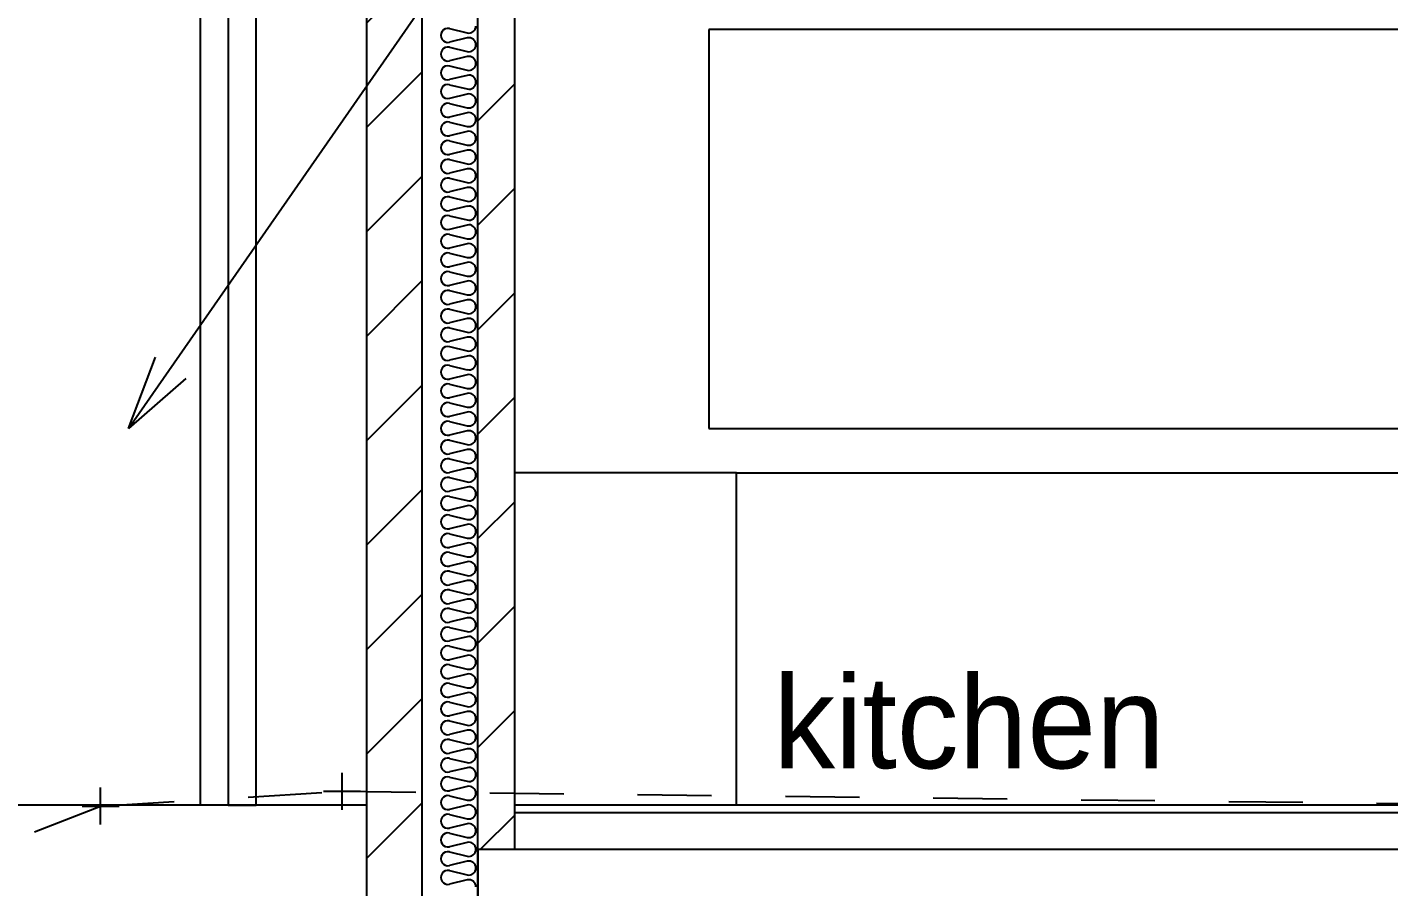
# Model space of a CAD drawing. Header units: millimetres. Extents: x -21022 to 21084, y -14865 to 14865.
# Drawn here: x -7119 to -3434, y 3905 to 6233 of the extents above; entities that cross this region are included whole.
import ezdxf

# ---------------------------------------------------------------- set-up
doc = ezdxf.new("R2010")
doc.units = ezdxf.units.MM
doc.linetypes.add('HIDDEN', pattern=[16, 2, -2, 2, -2, 2, -2, 2, -2])
doc.layers.add('00_-_SECTIONS', color=7, linetype='Continuous', true_color=0xffffff)
doc.layers.add('1', color=7, linetype='Continuous', true_color=0xffffff)
pattern_1 = [(45, (0, 0), (-141.4214, 141.4214), [])]

# ---------------------------------------------------------------- blocks, each defined once
blk = doc.blocks.new('FF3B760B')
at = {"layer": '00_-_SECTIONS', "linetype": 'Continuous', "ltscale": 100}
h = blk.add_hatch(dxfattribs=at)
h.set_pattern_fill('_USER', color=1, scale=200, angle=45, style=0, pattern_type=0)
h.set_pattern_definition(pattern_1)
h.paths.add_polyline_path([(1450, 3171.3), (1450, 3373.3), (1600, 3373.3), (1600, 3171.3)])
h.paths.add_polyline_path([(1600, 8131.6), (1600, 4423.3), (1450, 4423.3), (1450, 4902.3), (1450, 8131.6)])
h = blk.add_hatch(dxfattribs=at)
h.set_pattern_fill('_USER', color=1, scale=200, angle=45, style=0, pattern_type=0)
h.set_pattern_definition(pattern_1)
h.paths.add_polyline_path([(1750, 2323.3), (1750, 3373.3), (1850, 3373.3), (1850, 3223.3), (1850, 2323.3)])
h.paths.add_polyline_path([(1750, 4782.3), (1750, 8131.6), (1850, 8131.6), (1850, 7676.4), (1850, 7464.8), (1850, 7427.3), (1850, 5802.3), (1850, 4902.3), (1850, 4882.3), (1850, 4782.3)])
at = {"layer": '00_-_SECTIONS', "color": 2, "linetype": 'Continuous', "ltscale": 100}
for p, q in [((1000, 4902.3), (1000, 8715.7)), ((4866.7, 7002.3), (2375.7, 7002.3)), ((2375.7, 7002.3), (2375.7, 5922.3)), ((2375.7, 5922.3), (4866.7, 5922.3)), ((2450, 5802.3), (1850, 5802.3)), ((2450, 4902.3), (2450, 5802.3)), ((2450, 5802.3), (5407.8, 5802.3))]:
    blk.add_line(p, q, dxfattribs=at)
at = {"layer": '00_-_SECTIONS', "color": 3, "linetype": 'Continuous', "ltscale": 100}
for p, q in [((1450, 4423.3), (1450, 8221.9)), ((1850, 4782.3), (1850, 8131.6))]:
    blk.add_line(p, q, dxfattribs=at)
at = {"layer": '00_-_SECTIONS', "color": 1, "linetype": 'Continuous', "ltscale": 100}
for p, q in [((1600, 4423.3), (1600, 8131.6)), ((1750, 4423.3), (1750, 8131.6)), ((1673.5, 7005.2), (1721.5, 6993.6)), ((1721.5, 6979.9), (1673.5, 6968.3)), ((1673.5, 6954.6), (1721.5, 6943)), ((1721.5, 6929.2), (1673.5, 6917.6)), ((1673.5, 6903.9), (1721.5, 6892.3)), ((1721.5, 6878.6), (1673.5, 6867)), ((1673.5, 6853.2), (1721.5, 6841.6)), ((1721.5, 6827.9), (1673.5, 6816.3)), ((1673.5, 6802.6), (1721.5, 6791)), ((1721.5, 6777.2), (1673.5, 6765.6)), ((1673.5, 6751.9), (1721.5, 6740.3)), ((1721.5, 6726.6), (1673.5, 6715)), ((1673.5, 6701.2), (1721.5, 6689.6)), ((1721.5, 6675.9), (1673.5, 6664.3)), ((1673.5, 6650.6), (1721.5, 6639)), ((1721.5, 6625.2), (1673.5, 6613.6)), ((1673.5, 6599.9), (1721.5, 6588.3)), ((1721.5, 6574.6), (1673.5, 6563)), ((1673.5, 6549.2), (1721.5, 6537.6)), ((1721.5, 6523.9), (1673.5, 6512.3)), ((1673.5, 6498.6), (1721.5, 6487)), ((1721.5, 6473.2), (1673.5, 6461.6)), ((1673.5, 6447.9), (1721.5, 6436.3)), ((1721.5, 6422.6), (1673.5, 6411)), ((1673.5, 6397.2), (1721.5, 6385.6)), ((1721.5, 6371.9), (1673.5, 6360.3)), ((1673.5, 6346.6), (1721.5, 6335)), ((1721.5, 6321.2), (1673.5, 6309.6)), ((1673.5, 6295.9), (1721.5, 6284.3)), ((1721.5, 6270.6), (1673.5, 6259)), ((1673.5, 6245.2), (1721.5, 6233.6)), ((1721.5, 6219.9), (1673.5, 6208.3)), ((1673.5, 6194.6), (1721.5, 6183)), ((1721.5, 6169.2), (1673.5, 6157.6)), ((1673.5, 6143.9), (1721.5, 6132.3)), ((1721.5, 6118.6), (1673.5, 6107)), ((1673.5, 6093.2), (1721.5, 6081.6)), ((1721.5, 6067.9), (1673.5, 6056.3)), ((1673.5, 6042.6), (1721.5, 6031)), ((1721.5, 6017.2), (1673.5, 6005.6)), ((1673.5, 5991.9), (1721.5, 5980.3)), ((1721.5, 5966.6), (1673.5, 5955)), ((1673.5, 5941.2), (1721.5, 5929.6)), ((1721.5, 5915.9), (1673.5, 5904.3)), ((1673.5, 5890.6), (1721.5, 5879)), ((1721.5, 5865.2), (1673.5, 5853.6)), ((1673.5, 5839.9), (1721.5, 5828.3)), ((1721.5, 5814.6), (1673.5, 5803)), ((1673.5, 5789.2), (1721.5, 5777.6)), ((1721.5, 5763.9), (1673.5, 5752.3)), ((1673.5, 5738.6), (1721.5, 5727)), ((1721.5, 5713.2), (1673.5, 5701.6)), ((1673.5, 5687.9), (1721.5, 5676.3)), ((1721.5, 5662.6), (1673.5, 5651)), ((1673.5, 5637.2), (1721.5, 5625.6)), ((1721.5, 5611.9), (1673.5, 5600.3)), ((1673.5, 5586.6), (1721.5, 5575)), ((1721.5, 5561.2), (1673.5, 5549.6)), ((1673.5, 5535.9), (1721.5, 5524.3)), ((1721.5, 5510.6), (1673.5, 5499)), ((1673.5, 5485.2), (1721.5, 5473.6)), ((1721.5, 5459.9), (1673.5, 5448.3)), ((1673.5, 5434.6), (1721.5, 5423)), ((1721.5, 5409.2), (1673.5, 5397.6)), ((1673.5, 5383.9), (1721.5, 5372.3)), ((1721.5, 5358.6), (1673.5, 5347)), ((1673.5, 5333.2), (1721.5, 5321.6)), ((1721.5, 5307.9), (1673.5, 5296.3)), ((1673.5, 5282.6), (1721.5, 5271)), ((1721.5, 5257.2), (1673.5, 5245.6)), ((1673.5, 5231.9), (1721.5, 5220.3)), ((1721.5, 5206.6), (1673.5, 5195)), ((1673.5, 5181.2), (1721.5, 5169.6)), ((1721.5, 5155.9), (1673.5, 5144.3)), ((1673.5, 5130.6), (1721.5, 5119)), ((1721.5, 5105.2), (1673.5, 5093.6)), ((1673.5, 5079.9), (1721.5, 5068.3)), ((1721.5, 5054.6), (1673.5, 5043)), ((1673.5, 5029.2), (1721.5, 5017.6)), ((1721.5, 5003.9), (1673.5, 4992.3)), ((1673.5, 4978.6), (1721.5, 4967)), ((1721.5, 4953.2), (1673.5, 4941.6)), ((1673.5, 4927.9), (1721.5, 4916.3)), ((1721.5, 4902.6), (1673.5, 4891)), ((1673.5, 4877.2), (1721.5, 4865.6)), ((1721.5, 4851.9), (1673.5, 4840.3)), ((1673.5, 4826.6), (1721.5, 4815)), ((1721.5, 4801.2), (1673.5, 4789.6)), ((1673.5, 4775.9), (1721.5, 4764.3)), ((1721.5, 4750.6), (1673.5, 4739)), ((1673.5, 4725.2), (1721.5, 4713.6)), ((1721.5, 4699.9), (1673.5, 4688.3))]:
    blk.add_line(p, q, dxfattribs=at)
at = {"layer": '00_-_SECTIONS', "color": 4, "linetype": 'Continuous', "ltscale": 100}
blk.add_line((1450, 4902.3), (0, 4902.3), dxfattribs=at)
at = {"layer": '00_-_SECTIONS', "color": 1, "linetype": 'Continuous', "ltscale": 100}
for centre, start, end in [((1669, 6986.8), 76.4303, 283.5697), ((1669, 6986.8), 76.4303, 283.5697), ((1726, 7012.1), 256.4303, 0), ((1726, 7012.1), 256.4303, 0), ((1726, 6961.4), 0, 103.5697), ((1726, 6961.4), 0, 103.5697), ((1669, 6936.1), 76.4303, 283.5697), ((1669, 6936.1), 76.4303, 283.5697), ((1726, 6961.4), 256.4303, 0), ((1726, 6961.4), 256.4303, 0), ((1726, 6910.8), 0, 103.5697), ((1726, 6910.8), 0, 103.5697), ((1669, 6885.4), 76.4303, 283.5697), ((1669, 6885.4), 76.4303, 283.5697), ((1726, 6910.8), 256.4303, 0), ((1726, 6910.8), 256.4303, 0), ((1669, 6834.8), 76.4303, 283.5697), ((1669, 6834.8), 76.4303, 283.5697), ((1726, 6860.1), 0, 103.5697), ((1726, 6860.1), 0, 103.5697), ((1726, 6860.1), 256.4303, 0), ((1726, 6860.1), 256.4303, 0), ((1726, 6809.4), 0, 103.5697), ((1726, 6809.4), 0, 103.5697), ((1669, 6784.1), 76.4303, 283.5697), ((1669, 6784.1), 76.4303, 283.5697), ((1726, 6809.4), 256.4303, 0), ((1726, 6809.4), 256.4303, 0), ((1669, 6733.4), 76.4303, 283.5697), ((1669, 6733.4), 76.4303, 283.5697), ((1726, 6758.8), 0, 103.5697), ((1726, 6758.8), 0, 103.5697), ((1726, 6758.8), 256.4303, 0), ((1726, 6758.8), 256.4303, 0), ((1726, 6708.1), 0, 103.5697), ((1726, 6708.1), 0, 103.5697), ((1726, 6708.1), 256.4303, 0), ((1726, 6708.1), 256.4303, 0), ((1669, 6682.8), 76.4303, 283.5697), ((1669, 6682.8), 76.4303, 283.5697), ((1726, 6657.4), 0, 103.5697), ((1726, 6657.4), 0, 103.5697), ((1669, 6632.1), 76.4303, 283.5697), ((1669, 6632.1), 76.4303, 283.5697), ((1726, 6657.4), 256.4303, 0), ((1726, 6657.4), 256.4303, 0), ((1669, 6581.4), 76.4303, 283.5697), ((1669, 6581.4), 76.4303, 283.5697), ((1726, 6606.8), 0, 103.5697), ((1726, 6606.8), 0, 103.5697), ((1726, 6606.8), 256.4303, 0), ((1726, 6606.8), 256.4303, 0), ((1726, 6556.1), 0, 103.5697), ((1726, 6556.1), 0, 103.5697), ((1669, 6530.8), 76.4303, 283.5697), ((1669, 6530.8), 76.4303, 283.5697), ((1726, 6556.1), 256.4303, 0), ((1726, 6556.1), 256.4303, 0), ((1726, 6505.4), 0, 103.5697), ((1726, 6505.4), 0, 103.5697), ((1669, 6480.1), 76.4303, 283.5697), ((1669, 6480.1), 76.4303, 283.5697), ((1726, 6505.4), 256.4303, 0), ((1726, 6505.4), 256.4303, 0), ((1669, 6429.4), 76.4303, 283.5697), ((1669, 6429.4), 76.4303, 283.5697), ((1726, 6454.8), 0, 103.5697), ((1726, 6454.8), 0, 103.5697), ((1726, 6454.8), 256.4303, 0), ((1726, 6454.8), 256.4303, 0), ((1726, 6404.1), 0, 103.5697), ((1726, 6404.1), 0, 103.5697), ((1669, 6378.8), 76.4303, 283.5697), ((1669, 6378.8), 76.4303, 283.5697), ((1726, 6404.1), 256.4303, 0), ((1726, 6404.1), 256.4303, 0), ((1669, 6328.1), 76.4303, 283.5697), ((1669, 6328.1), 76.4303, 283.5697), ((1726, 6353.4), 0, 103.5697), ((1726, 6353.4), 0, 103.5697), ((1726, 6353.4), 256.4303, 0), ((1726, 6353.4), 256.4303, 0), ((1726, 6302.8), 0, 103.5697), ((1726, 6302.8), 0, 103.5697), ((1726, 6302.8), 256.4303, 0), ((1726, 6302.8), 256.4303, 0), ((1669, 6277.4), 76.4303, 283.5697), ((1669, 6277.4), 76.4303, 283.5697), ((1726, 6252.1), 0, 103.5697), ((1726, 6252.1), 0, 103.5697), ((1669, 6226.8), 76.4303, 283.5697), ((1669, 6226.8), 76.4303, 283.5697), ((1726, 6252.1), 256.4303, 0), ((1726, 6252.1), 256.4303, 0), ((1669, 6176.1), 76.4303, 283.5697), ((1669, 6176.1), 76.4303, 283.5697), ((1726, 6201.4), 0, 103.5697), ((1726, 6201.4), 0, 103.5697), ((1726, 6201.4), 256.4303, 0), ((1726, 6201.4), 256.4303, 0), ((1726, 6150.8), 0, 103.5697), ((1726, 6150.8), 0, 103.5697), ((1669, 6125.4), 76.4303, 283.5697), ((1669, 6125.4), 76.4303, 283.5697), ((1726, 6150.8), 256.4303, 0), ((1726, 6150.8), 256.4303, 0), ((1726, 6100.1), 0, 103.5697), ((1726, 6100.1), 0, 103.5697), ((1669, 6074.8), 76.4303, 283.5697), ((1669, 6074.8), 76.4303, 283.5697), ((1726, 6100.1), 256.4303, 0), ((1726, 6100.1), 256.4303, 0), ((1669, 6024.1), 76.4303, 283.5697), ((1669, 6024.1), 76.4303, 283.5697), ((1726, 6049.4), 0, 103.5697), ((1726, 6049.4), 0, 103.5697), ((1726, 6049.4), 256.4303, 0), ((1726, 6049.4), 256.4303, 0), ((1726, 5998.8), 0, 103.5697), ((1726, 5998.8), 0, 103.5697), ((1669, 5973.4), 76.4303, 283.5697), ((1669, 5973.4), 76.4303, 283.5697), ((1726, 5998.8), 256.4303, 0), ((1726, 5998.8), 256.4303, 0), ((1669, 5922.8), 76.4303, 283.5697), ((1669, 5922.8), 76.4303, 283.5697), ((1726, 5948.1), 0, 103.5697), ((1726, 5948.1), 0, 103.5697), ((1726, 5948.1), 256.4303, 0), ((1726, 5948.1), 256.4303, 0), ((1726, 5897.4), 0, 103.5697), ((1726, 5897.4), 0, 103.5697), ((1726, 5897.4), 256.4303, 0), ((1726, 5897.4), 256.4303, 0), ((1669, 5872.1), 76.4303, 283.5697), ((1669, 5872.1), 76.4303, 283.5697), ((1726, 5846.8), 0, 103.5697), ((1726, 5846.8), 0, 103.5697), ((1669, 5821.4), 76.4303, 283.5697), ((1669, 5821.4), 76.4303, 283.5697), ((1726, 5846.8), 256.4303, 0), ((1726, 5846.8), 256.4303, 0), ((1669, 5770.8), 76.4303, 283.5697), ((1669, 5770.8), 76.4303, 283.5697), ((1726, 5796.1), 0, 103.5697), ((1726, 5796.1), 0, 103.5697), ((1726, 5796.1), 256.4303, 0), ((1726, 5796.1), 256.4303, 0), ((1726, 5745.4), 0, 103.5697), ((1726, 5745.4), 0, 103.5697), ((1669, 5720.1), 76.4303, 283.5697), ((1669, 5720.1), 76.4303, 283.5697), ((1726, 5745.4), 256.4303, 0), ((1726, 5745.4), 256.4303, 0), ((1726, 5694.8), 0, 103.5697), ((1726, 5694.8), 0, 103.5697), ((1669, 5669.4), 76.4303, 283.5697), ((1669, 5669.4), 76.4303, 283.5697), ((1726, 5694.8), 256.4303, 0), ((1726, 5694.8), 256.4303, 0), ((1669, 5618.8), 76.4303, 283.5697), ((1669, 5618.8), 76.4303, 283.5697), ((1726, 5644.1), 0, 103.5697), ((1726, 5644.1), 0, 103.5697), ((1726, 5644.1), 256.4303, 0), ((1726, 5644.1), 256.4303, 0), ((1726, 5593.4), 0, 103.5697), ((1726, 5593.4), 0, 103.5697), ((1669, 5568.1), 76.4303, 283.5697), ((1669, 5568.1), 76.4303, 283.5697), ((1726, 5593.4), 256.4303, 0), ((1726, 5593.4), 256.4303, 0), ((1669, 5517.4), 76.4303, 283.5697), ((1669, 5517.4), 76.4303, 283.5697), ((1726, 5542.8), 0, 103.5697), ((1726, 5542.8), 0, 103.5697), ((1726, 5542.8), 256.4303, 0), ((1726, 5542.8), 256.4303, 0), ((1726, 5492.1), 0, 103.5697), ((1726, 5492.1), 0, 103.5697), ((1726, 5492.1), 256.4303, 0), ((1726, 5492.1), 256.4303, 0), ((1669, 5466.8), 76.4303, 283.5697), ((1669, 5466.8), 76.4303, 283.5697), ((1726, 5441.4), 0, 103.5697), ((1726, 5441.4), 0, 103.5697), ((1669, 5416.1), 76.4303, 283.5697), ((1669, 5416.1), 76.4303, 283.5697), ((1726, 5441.4), 256.4303, 0), ((1726, 5441.4), 256.4303, 0), ((1669, 5365.4), 76.4303, 283.5697), ((1669, 5365.4), 76.4303, 283.5697), ((1726, 5390.8), 0, 103.5697), ((1726, 5390.8), 0, 103.5697), ((1726, 5390.8), 256.4303, 0), ((1726, 5390.8), 256.4303, 0), ((1726, 5340.1), 0, 103.5697), ((1726, 5340.1), 0, 103.5697), ((1669, 5314.8), 76.4303, 283.5697), ((1669, 5314.8), 76.4303, 283.5697), ((1726, 5340.1), 256.4303, 0), ((1726, 5340.1), 256.4303, 0), ((1726, 5289.4), 0, 103.5697), ((1726, 5289.4), 0, 103.5697), ((1669, 5264.1), 76.4303, 283.5697), ((1669, 5264.1), 76.4303, 283.5697), ((1726, 5289.4), 256.4303, 0), ((1726, 5289.4), 256.4303, 0), ((1669, 5213.4), 76.4303, 283.5697), ((1669, 5213.4), 76.4303, 283.5697), ((1726, 5238.8), 0, 103.5697), ((1726, 5238.8), 0, 103.5697), ((1726, 5238.8), 256.4303, 0), ((1726, 5238.8), 256.4303, 0), ((1726, 5188.1), 0, 103.5697), ((1726, 5188.1), 0, 103.5697), ((1669, 5162.8), 76.4303, 283.5697), ((1669, 5162.8), 76.4303, 283.5697), ((1726, 5188.1), 256.4303, 0), ((1726, 5188.1), 256.4303, 0), ((1669, 5112.1), 76.4303, 283.5697), ((1669, 5112.1), 76.4303, 283.5697), ((1726, 5137.4), 0, 103.5697), ((1726, 5137.4), 0, 103.5697), ((1726, 5137.4), 256.4303, 0), ((1726, 5137.4), 256.4303, 0), ((1726, 5086.8), 0, 103.5697), ((1726, 5086.8), 0, 103.5697), ((1726, 5086.8), 256.4303, 0), ((1726, 5086.8), 256.4303, 0), ((1669, 5061.4), 76.4303, 283.5697), ((1669, 5061.4), 76.4303, 283.5697), ((1726, 5036.1), 0, 103.5697), ((1726, 5036.1), 0, 103.5697), ((1669, 5010.8), 76.4303, 283.5697), ((1669, 5010.8), 76.4303, 283.5697), ((1726, 5036.1), 256.4303, 0), ((1726, 5036.1), 256.4303, 0), ((1669, 4960.1), 76.4303, 283.5697), ((1669, 4960.1), 76.4303, 283.5697), ((1726, 4985.4), 0, 103.5697), ((1726, 4985.4), 0, 103.5697), ((1726, 4985.4), 256.4303, 0), ((1726, 4985.4), 256.4303, 0), ((1726, 4934.8), 0, 103.5697), ((1726, 4934.8), 0, 103.5697), ((1669, 4909.4), 76.4303, 283.5697), ((1669, 4909.4), 76.4303, 283.5697), ((1726, 4934.8), 256.4303, 0), ((1726, 4934.8), 256.4303, 0), ((1726, 4884.1), 0, 103.5697), ((1726, 4884.1), 0, 103.5697), ((1669, 4858.8), 76.4303, 283.5697), ((1669, 4858.8), 76.4303, 283.5697), ((1726, 4884.1), 256.4303, 0), ((1726, 4884.1), 256.4303, 0), ((1669, 4808.1), 76.4303, 283.5697), ((1669, 4808.1), 76.4303, 283.5697), ((1726, 4833.4), 0, 103.5697), ((1726, 4833.4), 0, 103.5697), ((1726, 4833.4), 256.4303, 0), ((1726, 4833.4), 256.4303, 0), ((1726, 4782.8), 0, 103.5697), ((1726, 4782.8), 0, 103.5697), ((1669, 4757.4), 76.4303, 283.5697), ((1669, 4757.4), 76.4303, 283.5697), ((1726, 4782.8), 256.4303, 0), ((1726, 4782.8), 256.4303, 0), ((1669, 4706.8), 76.4303, 283.5697), ((1669, 4706.8), 76.4303, 283.5697), ((1726, 4732.1), 0, 103.5697), ((1726, 4732.1), 0, 103.5697), ((1726, 4732.1), 256.4303, 0), ((1726, 4732.1), 256.4303, 0), ((1726, 4681.4), 0, 103.5697), ((1726, 4681.4), 0, 103.5697)]:
    blk.add_arc(centre, 19, start, end, dxfattribs=at)
at = {"layer": '00_-_SECTIONS'}
blk.add_attdef('Sfb', (0, 0), '', height=1, dxfattribs=at)
blk = doc.blocks.new('367563BB')
at = {"layer": '00_-_SECTIONS', "color": 2, "linetype": 'Continuous', "ltscale": 100}
blk.add_line((10704.4, 17845), (11749.4, 19350), dxfattribs=at)
at = {"layer": '00_-_SECTIONS', "color": 15, "linetype": 'Continuous', "ltscale": 100}
blk.add_text('kitchen', height=250, dxfattribs=at).set_placement((12449.4, 16925))
at = {"layer": '00_-_SECTIONS'}
blk.add_attdef('Sfb', (0, 0), '', height=1, dxfattribs=at)
blk = doc.blocks.new('480F1BD9')
at = {"layer": '00_-_SECTIONS', "color": 1, "linetype": 'Continuous', "ltscale": 100}
for p, q in [((4983, 1130), (4983, 1230)), ((4329.4, 1090), (4329.4, 1190)), ((4933, 1180), (5033, 1180)), ((4279.4, 1140), (4379.4, 1140))]:
    blk.add_line(p, q, dxfattribs=at)
at = {"layer": '00_-_SECTIONS', "color": 9, "linetype": 'HIDDEN', "ltscale": 100}
for p, q in [((4329.4, 1140), (4983, 1180)), ((4983, 1180), (11142.5, 1110)), ((1543.2, 50), (4329.4, 1140))]:
    blk.add_line(p, q, dxfattribs=at)
at = {"layer": '00_-_SECTIONS'}
blk.add_attdef('Sfb', (0, 0), '', height=1, dxfattribs=at)
blk = doc.blocks.new('5CD8EA00')
at = {"layer": '00_-_SECTIONS', "linetype": 'Continuous', "ltscale": 100}
h = blk.add_hatch(dxfattribs=at)
h.set_pattern_fill('AR-SAND', color=1, scale=100, angle=45, style=0)
h.paths.add_polyline_path([(0, 0), (6894.6, 0), (6894.6, 100), (0, 100)])
at = {"layer": '00_-_SECTIONS', "color": 1, "linetype": 'Continuous', "ltscale": 100}
for p, q in [((6894.6, 120), (0, 120)), ((0, 100), (6894.6, 100))]:
    blk.add_line(p, q, dxfattribs=at)
at = {"layer": '00_-_SECTIONS'}
blk.add_attdef('Sfb', (0, 0), '', height=1, dxfattribs=at)
blk = doc.blocks.new('6BC70A0F')
at = {"layer": '00_-_SECTIONS', "linetype": 'Continuous', "ltscale": 100}
h = blk.add_hatch(dxfattribs=at)
h.set_pattern_fill('AR-CONC', color=1, scale=100, angle=30, style=0)
h.paths.add_polyline_path([(7844.6, 300), (6146.5, 300), (6034.3, 300), (3162.3, 300), (3060.2, 300), (950, 300), (850, 300), (850, 450), (950, 450), (7844.6, 450)])
at = {"layer": '00_-_SECTIONS', "color": 3, "linetype": 'Continuous', "ltscale": 100}
for p, q in [((850, 450), (850, 300)), ((7844.6, 450), (850, 450))]:
    blk.add_line(p, q, dxfattribs=at)
at = {"layer": '00_-_SECTIONS'}
blk.add_attdef('Sfb', (0, 0), '', height=1, dxfattribs=at)
blk = doc.blocks.new('C70933A3')
at = {"layer": '1', "color": 2, "linetype": 'Continuous', "ltscale": 100}
for p, q in [((0, 0), (73, 192.8)), ((155.1, 135.8), (0, 0))]:
    blk.add_line(p, q, dxfattribs=at)
blk = doc.blocks.new('DF819928')
at = {"layer": '00_-_SECTIONS', "color": 1, "linetype": 'Continuous', "ltscale": 100}
for p, q in [((0, 3855.7), (0, 42.3)), ((75, 42.3), (75, 3855.7)), ((0, 42.3), (75, 42.3))]:
    blk.add_line(p, q, dxfattribs=at)

msp = doc.modelspace()

# ---------------------------------------------------------------- block references
at = {"layer": '00_-_SECTIONS'}
for name, p in [('367563BB', (-17549.4, -12698.9)), ('FF3B760B', (-7650, -776.1)), ('6BC70A0F', (-6750, 3556.2)), ('DF819928', (-6575, 4083.9)), ('480F1BD9', (-11250.1, 2983.9)), ('5CD8EA00', (-5800, 4006.2))]:
    msp.add_blockref(name, p, dxfattribs=at)
at = {"layer": '1'}
msp.add_blockref('C70933A3', (-6845, 5146.2), dxfattribs=at)

doc.saveas('drawing.dxf')
